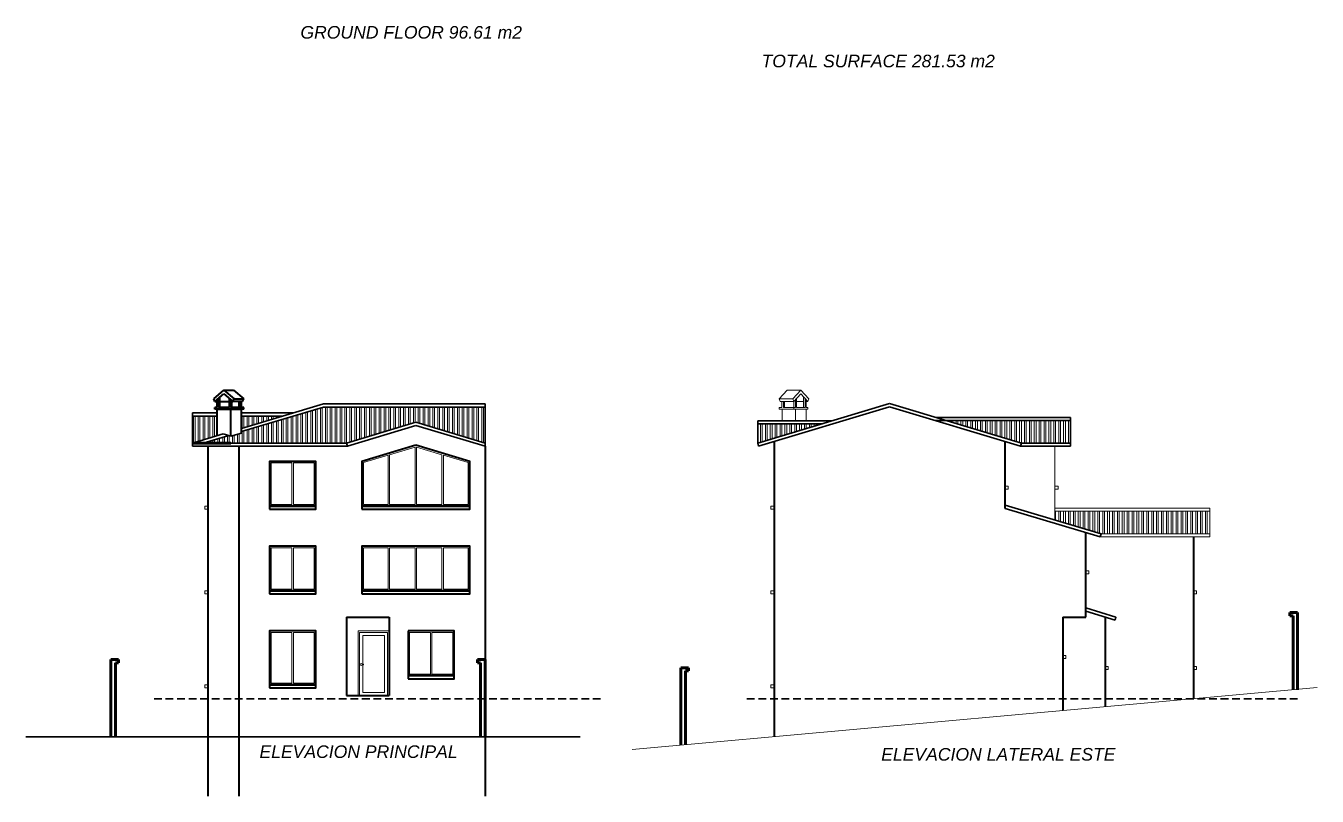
# Model space of a CAD drawing. Header units: metres. Extents: x 539 to 782, y 164 to 633.
# Drawn here: x 659.83 to 701.75, y 195.67 to 220.68 of the extents above; entities that cross this region are included whole.
import ezdxf

# ---------------------------------------------------------------- set-up
doc = ezdxf.new("R2010")
doc.units = ezdxf.units.M
doc.linetypes.add('DASHDOTX2', pattern=[50.8, 25.4, -12.7, 0, -12.7])
doc.linetypes.add('RAYITAS', pattern=[0.375, 0.25, -0.125])
for name, color, linetype, lineweight in [('03', 3, 'Continuous', 30), ('cota', 1, 'Continuous', 15), ('CUBIERTA', 214, 'Continuous', 20), ('Fachada1', 5, 'Continuous', 40), ('fachada2', 3, 'Continuous', 20), ('MURO', 4, 'Continuous', 60)]:
    doc.layers.add(name, color=color, linetype=linetype, lineweight=lineweight)
doc.layers.add('lincorte', color=116, linetype='Continuous')
doc.layers.add('LLENO', color=7, linetype='Continuous', lineweight=9, true_color=0x9c9c9c)
doc.styles.add('STYLE1', font='ariali.ttf')
pattern_1 = [(90, (0, -7.28551), (-0.15875, 3e-17), []), (90, (-0.05613, -7.22938), (-0.15875, 3e-17), [])]

msp = doc.modelspace()

# ---------------------------------------------------------------- hatches: boundary and pattern name
at = {"layer": 'CUBIERTA'}
h = msp.add_hatch(dxfattribs=at)
h.set_pattern_fill('STEEL', color=256, scale=0.05, angle=45, style=0)
h.set_pattern_definition(pattern_1)
h.paths.add_polyline_path([(666.038, 208.013), (665.238, 208.013), (665.238, 207.134), (666.038, 207.374)])
h.paths.add_polyline_path([(668.168, 208.013), (666.826, 208.013), (666.826, 207.611)])
h = msp.add_hatch(dxfattribs=at)
h.set_pattern_fill('STEEL', color=256, scale=0.05, angle=45, style=0)
h.set_pattern_definition(pattern_1)
h.paths.add_polyline_path([(666.826, 207.454), (666.48, 207.361), (666.412, 207.382), (665.586, 207.134), (666.48, 207.134), (666.826, 207.134)])
h.paths.add_polyline_path([(674.738, 208.305), (669.488, 208.305), (666.826, 207.506), (666.826, 207.134), (670.238, 207.134), (672.488, 207.809), (674.738, 207.134)])
h = msp.add_hatch(dxfattribs=at)
h.set_pattern_fill('STEEL', color=256, scale=0.05, angle=45, style=0)
h.set_pattern_definition(pattern_1)
h.paths.add_polyline_path([(685.663, 207.756), (683.591, 207.756), (683.591, 207.134)])
h.paths.add_polyline_path([(693.74, 207.863), (689.718, 207.863), (692.149, 207.134), (693.74, 207.134)])
h = msp.add_hatch(dxfattribs=at)
h.set_pattern_fill('STEEL', color=256, scale=0.05, angle=45, style=0)
h.set_pattern_definition(pattern_1)
h.paths.add_polyline_path([(698.269, 204.923), (693.24, 204.923), (693.24, 204.634), (694.74, 204.184), (698.269, 204.184)])

# ---------------------------------------------------------------- linework, layer by layer
at = {"layer": '03', "ltscale": 0.25}
for p, q in [((666.826, 207.611), (669.488, 208.409)), ((683.591, 207.134), (687.87, 208.418)), ((692.149, 207.134), (687.87, 208.418)), ((666.826, 207.506), (669.488, 208.305)), ((683.62, 207.038), (687.87, 208.313)), ((692.12, 207.038), (687.87, 208.313)), ((670.238, 207.134), (672.488, 207.809)), ((670.266, 207.038), (672.488, 207.705)), ((674.738, 207.134), (672.488, 207.809)), ((674.738, 207.03), (672.488, 207.705)), ((686.011, 207.86), (683.591, 207.86)), ((683.591, 207.134), (683.591, 207.86)), ((683.591, 207.756), (685.663, 207.756)), ((665.238, 207.134), (666.238, 207.434)), ((665.586, 207.134), (666.412, 207.382)), ((666.48, 207.361), (666.238, 207.434)), ((666.48, 207.361), (666.826, 207.454)), ((670.266, 207.038), (670.238, 207.134)), ((694.74, 204.184), (691.62, 205.12)), ((694.711, 204.088), (691.62, 205.016)), ((695.22, 201.488), (694.24, 201.782)), ((695.191, 201.392), (694.24, 201.678)), ((659.826, 197.605), (677.826, 197.605))]:
    msp.add_line(p, q, dxfattribs=at)
at = {"layer": '03'}
for p, q in [((669.488, 208.409), (674.738, 208.409)), ((674.738, 207.03), (674.738, 208.409)), ((665.238, 208.118), (666.038, 208.118)), ((665.238, 207.134), (665.238, 208.118)), ((665.238, 208.013), (666.038, 208.013)), ((666.826, 208.118), (668.516, 208.118)), ((666.826, 208.013), (668.168, 208.013)), ((669.488, 208.305), (674.738, 208.305)), ((689.37, 207.968), (693.74, 207.968)), ((693.74, 207.968), (693.74, 207.134)), ((689.37, 207.863), (693.74, 207.863)), ((670.238, 207.134), (665.238, 207.134)), ((665.238, 207.038), (665.238, 207.134)), ((683.591, 207.134), (683.62, 207.038)), ((692.149, 207.134), (692.12, 207.038)), ((692.149, 207.134), (693.74, 207.134)), ((693.74, 207.134), (693.74, 207.038)), ((670.266, 207.038), (665.238, 207.038)), ((693.74, 207.038), (692.12, 207.038)), ((694.74, 204.184), (694.711, 204.088)), ((695.22, 201.488), (695.191, 201.392)), ((701.12, 201.434), (701.12, 199.144))]:
    msp.add_line(p, q, dxfattribs=at)
at = {"layer": '03', "linetype": 'RAYITAS'}
for p, q in [((663.99, 198.838), (678.61, 198.838)), ((697.74, 198.838), (683.12, 198.838)), ((701.12, 198.838), (697.74, 198.838))]:
    msp.add_line(p, q, dxfattribs=at)
at = {"layer": 'cota'}
msp.add_line((701.754, 199.202), (679.516, 197.188), dxfattribs=at)
at = {"layer": 'Fachada1'}
for p, q in [((665.93, 208.566), (666.259, 208.848)), ((666.259, 208.848), (666.588, 208.566)), ((666.259, 208.848), (666.572, 208.848)), ((666.572, 208.848), (666.901, 208.566)), ((665.967, 208.481), (665.93, 208.566)), ((665.967, 208.481), (666.259, 208.731)), ((665.967, 208.481), (666.038, 208.481)), ((666.038, 208.291), (666.038, 208.542)), ((666.081, 208.291), (666.081, 208.579)), ((666.124, 208.291), (666.124, 208.615)), ((666.124, 208.481), (666.437, 208.481)), ((666.259, 208.731), (666.551, 208.481)), ((666.437, 208.291), (666.437, 208.579)), ((666.476, 208.291), (666.476, 208.545)), ((666.519, 208.291), (666.519, 208.509)), ((666.519, 208.481), (666.551, 208.481)), ((666.551, 208.481), (666.588, 208.566)), ((666.863, 208.481), (666.551, 208.481)), ((666.588, 208.566), (666.901, 208.566)), ((666.748, 208.291), (666.748, 208.481)), ((666.787, 208.291), (666.787, 208.481)), ((666.83, 208.291), (666.83, 208.481)), ((666.863, 208.481), (666.901, 208.566)), ((665.967, 208.231), (665.967, 208.291)), ((666.038, 208.291), (665.967, 208.291)), ((666.551, 208.231), (665.967, 208.231)), ((666.038, 207.374), (666.038, 208.231)), ((666.48, 208.231), (666.038, 208.231)), ((666.038, 208.231), (666.48, 208.231)), ((666.437, 208.291), (666.081, 208.291)), ((666.901, 208.231), (666.406, 208.231)), ((666.551, 208.291), (666.476, 208.291)), ((666.48, 207.361), (666.48, 208.231)), ((666.48, 207.413), (666.48, 208.231)), ((666.826, 208.231), (666.48, 208.231)), ((666.826, 208.231), (666.48, 208.231)), ((666.48, 208.231), (666.826, 208.231)), ((666.901, 208.291), (666.519, 208.291)), ((666.551, 208.231), (666.551, 208.291)), ((666.826, 207.454), (666.826, 208.231)), ((666.901, 208.231), (666.901, 208.291)), ((684.12, 207.188), (684.12, 197.605)), ((691.62, 205.016), (691.62, 207.188)), ((665.738, 207.038), (665.738, 195.675)), ((666.738, 207.038), (666.738, 195.675)), ((674.738, 207.03), (674.738, 195.675)), ((694.24, 201.678), (694.24, 204.23)), ((697.74, 204.088), (697.74, 198.838)), ((694.24, 201.488), (694.24, 201.678)), ((670.238, 201.488), (670.238, 198.938)), ((670.238, 201.488), (671.618, 201.488)), ((671.618, 201.488), (671.618, 198.938)), ((693.492, 201.488), (693.492, 198.454)), ((693.492, 201.488), (694.24, 201.488)), ((694.872, 201.488), (694.872, 198.578)), ((670.238, 198.938), (671.618, 198.938))]:
    msp.add_line(p, q, dxfattribs=at)
msp.add_lwpolyline([(672.488, 207.063), (670.738, 206.538), (670.738, 205.088), (674.238, 205.088), (674.238, 206.538), (672.488, 207.063)], dxfattribs=at)
for points in [[(667.738, 205.088), (669.238, 205.088), (669.238, 206.538), (667.738, 206.538)], [(667.738, 204.988), (669.238, 204.988), (669.238, 205.088), (667.738, 205.088)], [(670.738, 204.988), (674.238, 204.988), (674.238, 205.088), (670.738, 205.088)], [(667.738, 202.338), (669.238, 202.338), (669.238, 203.788), (667.738, 203.788)], [(670.738, 202.338), (674.238, 202.338), (674.238, 203.788), (670.738, 203.788)], [(667.738, 202.238), (669.238, 202.238), (669.238, 202.338), (667.738, 202.338)], [(670.738, 202.238), (674.238, 202.238), (674.238, 202.338), (670.738, 202.338)], [(667.738, 199.288), (669.238, 199.288), (669.238, 201.038), (667.738, 201.038)], [(672.238, 201.038), (672.238, 199.588), (673.738, 199.588), (673.738, 201.038)], [(672.238, 199.488), (673.738, 199.488), (673.738, 199.588), (672.238, 199.588)], [(667.738, 199.188), (669.238, 199.188), (669.238, 199.288), (667.738, 199.288)]]:
    msp.add_lwpolyline(points, close=True, dxfattribs=at)
at = {"layer": 'fachada2'}
for p, q in [((684.542, 208.848), (684.284, 208.566)), ((684.989, 208.848), (684.542, 208.848)), ((684.989, 208.848), (684.73, 208.566)), ((685.247, 208.566), (684.989, 208.848)), ((684.73, 208.566), (684.284, 208.566)), ((684.313, 208.481), (684.284, 208.566)), ((684.313, 208.481), (684.76, 208.481)), ((684.373, 208.291), (684.373, 208.481)), ((684.427, 208.291), (684.427, 208.481)), ((684.46, 208.291), (684.46, 208.481)), ((684.76, 208.481), (684.73, 208.566)), ((684.989, 208.731), (684.76, 208.481)), ((684.766, 208.481), (684.76, 208.481)), ((684.766, 208.291), (684.766, 208.488)), ((684.815, 208.291), (684.815, 208.542)), ((684.849, 208.291), (684.849, 208.579)), ((685.079, 208.481), (684.849, 208.481)), ((685.218, 208.481), (684.989, 208.731)), ((685.079, 208.291), (685.079, 208.632)), ((685.128, 208.291), (685.128, 208.579)), ((685.162, 208.291), (685.162, 208.542)), ((685.218, 208.481), (685.162, 208.481)), ((685.218, 208.481), (685.247, 208.566)), ((684.284, 208.231), (684.284, 208.291)), ((684.284, 208.291), (684.373, 208.291)), ((684.284, 208.231), (684.909, 208.231)), ((684.378, 207.86), (684.378, 208.231)), ((684.378, 208.231), (684.815, 208.231)), ((684.378, 208.231), (684.815, 208.231)), ((684.815, 208.231), (684.378, 208.231)), ((684.427, 208.291), (684.766, 208.291)), ((684.76, 208.231), (684.76, 208.291)), ((684.76, 208.291), (684.815, 208.291)), ((684.76, 208.231), (685.218, 208.231)), ((684.815, 207.86), (684.815, 208.231)), ((684.815, 208.231), (685.162, 208.231)), ((685.162, 208.231), (684.815, 208.231)), ((684.815, 207.86), (684.815, 208.231)), ((684.849, 208.291), (685.128, 208.291)), ((685.162, 208.291), (685.218, 208.291)), ((685.162, 207.86), (685.162, 208.231)), ((685.218, 208.231), (685.218, 208.291)), ((693.24, 207.038), (693.24, 204.634)), ((691.72, 205.738), (691.62, 205.738)), ((691.62, 205.638), (691.72, 205.638)), ((691.72, 205.738), (691.72, 205.638)), ((693.34, 205.738), (693.24, 205.738)), ((693.24, 205.638), (693.34, 205.638)), ((693.34, 205.738), (693.34, 205.638)), ((665.638, 205.088), (665.738, 205.088)), ((665.638, 205.088), (665.638, 204.988)), ((684.02, 205.088), (684.12, 205.088)), ((684.02, 205.088), (684.02, 204.988)), ((665.738, 204.988), (665.638, 204.988)), ((684.12, 204.988), (684.02, 204.988)), ((698.269, 205.027), (693.24, 205.027)), ((698.269, 204.923), (693.24, 204.923)), ((698.269, 204.184), (698.269, 205.027)), ((698.269, 204.088), (694.711, 204.088)), ((694.74, 204.184), (698.269, 204.184)), ((698.269, 204.184), (698.269, 204.088)), ((694.34, 202.988), (694.24, 202.988)), ((694.34, 202.988), (694.34, 202.888)), ((694.24, 202.888), (694.34, 202.888)), ((665.638, 202.338), (665.738, 202.338)), ((665.638, 202.338), (665.638, 202.238)), ((665.738, 202.238), (665.638, 202.238)), ((684.02, 202.338), (684.12, 202.338)), ((684.02, 202.338), (684.02, 202.238)), ((684.12, 202.238), (684.02, 202.238)), ((697.84, 202.338), (697.74, 202.338)), ((697.74, 202.238), (697.84, 202.238)), ((697.84, 202.338), (697.84, 202.238)), ((671.618, 201.038), (670.618, 201.038)), ((670.618, 201.038), (670.618, 198.938)), ((670.618, 201.038), (671.618, 201.038)), ((671.573, 200.988), (670.663, 200.988)), ((670.663, 200.988), (670.663, 198.938)), ((671.473, 200.888), (670.763, 200.888)), ((670.763, 200.888), (670.763, 199.038)), ((671.473, 200.888), (671.473, 199.038)), ((671.573, 200.988), (671.573, 198.938)), ((671.618, 201.038), (671.618, 198.938)), ((693.592, 200.238), (693.492, 200.238)), ((693.492, 200.138), (693.592, 200.138)), ((693.592, 200.238), (693.592, 200.138)), ((670.792, 199.963), (670.742, 199.963)), ((670.742, 199.963), (670.742, 199.933)), ((670.742, 199.933), (670.792, 199.933)), ((670.792, 199.933), (670.792, 199.963)), ((694.972, 199.888), (694.872, 199.888)), ((694.872, 199.788), (694.972, 199.788)), ((694.972, 199.888), (694.972, 199.788)), ((697.84, 199.888), (697.74, 199.888)), ((697.74, 199.788), (697.84, 199.788)), ((697.84, 199.888), (697.84, 199.788)), ((665.638, 199.288), (665.738, 199.288)), ((665.638, 199.288), (665.638, 199.188)), ((665.738, 199.188), (665.638, 199.188)), ((684.02, 199.288), (684.12, 199.288)), ((684.02, 199.288), (684.02, 199.188)), ((684.12, 199.188), (684.02, 199.188)), ((670.663, 198.938), (671.573, 198.938)), ((670.763, 199.038), (671.473, 199.038))]:
    msp.add_line(p, q, dxfattribs=at)
msp.add_circle((670.713, 199.949), 0.03, dxfattribs=at)
at = {"layer": 'LLENO'}
for points in [[(670.788, 206.501), (671.588, 206.741), (671.588, 205.138), (670.788, 205.138)], [(671.638, 206.756), (672.463, 207.003), (672.463, 205.138), (671.638, 205.138)], [(672.513, 205.138), (673.338, 205.138), (673.338, 206.756), (672.513, 207.003)], [(673.388, 206.741), (674.188, 206.501), (674.188, 205.138), (673.388, 205.138)], [(667.788, 206.488), (668.463, 206.488), (668.463, 205.138), (667.788, 205.138)], [(668.513, 205.138), (669.188, 205.138), (669.188, 206.488), (668.513, 206.488)], [(667.788, 203.738), (668.463, 203.738), (668.463, 202.388), (667.788, 202.388)], [(668.513, 202.388), (669.188, 202.388), (669.188, 203.738), (668.513, 203.738)], [(670.788, 203.738), (671.588, 203.738), (671.588, 202.388), (670.788, 202.388)], [(671.638, 202.388), (672.463, 202.388), (672.463, 203.738), (671.638, 203.738)], [(672.513, 203.738), (673.338, 203.738), (673.338, 202.388), (672.513, 202.388)], [(673.388, 202.388), (674.188, 202.388), (674.188, 203.738), (673.388, 203.738)], [(667.788, 200.988), (668.463, 200.988), (668.463, 199.338), (667.788, 199.338)], [(668.513, 199.338), (669.188, 199.338), (669.188, 200.988), (668.513, 200.988)], [(672.288, 200.988), (672.963, 200.988), (672.963, 199.638), (672.288, 199.638)], [(673.013, 199.638), (673.688, 199.638), (673.688, 200.988), (673.013, 200.988)]]:
    msp.add_lwpolyline(points, close=True, dxfattribs=at)
at = {"layer": 'MURO'}
for p, q in [((666.238, 207.134), (665.238, 207.134)), ((666.48, 207.134), (665.238, 207.134)), ((700.87, 201.631), (701.12, 201.631)), ((700.87, 201.631), (700.87, 201.531)), ((700.87, 201.531), (700.97, 201.531)), ((700.97, 201.531), (700.97, 199.131)), ((701.12, 201.631), (701.12, 199.131)), ((662.838, 200.105), (662.588, 200.105)), ((662.588, 200.105), (662.588, 197.605)), ((662.838, 200.005), (662.738, 200.005)), ((662.738, 200.005), (662.738, 197.605)), ((662.838, 200.105), (662.838, 200.005)), ((674.488, 200.105), (674.738, 200.105)), ((674.488, 200.105), (674.488, 200.005)), ((674.488, 200.005), (674.588, 200.005)), ((674.588, 200.005), (674.588, 197.605)), ((674.738, 200.105), (674.738, 197.605)), ((681.34, 199.844), (681.09, 199.844)), ((681.09, 199.844), (681.09, 197.33)), ((681.34, 199.744), (681.24, 199.744)), ((681.24, 199.744), (681.24, 197.344)), ((681.34, 199.844), (681.34, 199.744))]:
    msp.add_line(p, q, dxfattribs=at)

# ---------------------------------------------------------------- texts
at = {"layer": 'lincorte', "color": 0, "linetype": 'DASHDOTX2', "lineweight": 50, "ltscale": 0.2, "style": 'STYLE1'}
for s, p in [('GROUND FLOOR 96.61 m2', (668.742, 220.262)), ('TOTAL SURFACE 281.53 m2', (683.714, 219.33))]:
    msp.add_text(s, height=0.40828, dxfattribs=at).set_placement(p)
for s, p in [('ELEVACION PRINCIPAL', (667.412, 196.913)), ('ELEVACION LATERAL ESTE', (687.599, 196.827))]:
    msp.add_text(s, height=0.40828, rotation=0.0209, dxfattribs=at).set_placement(p)

doc.saveas('drawing.dxf')
